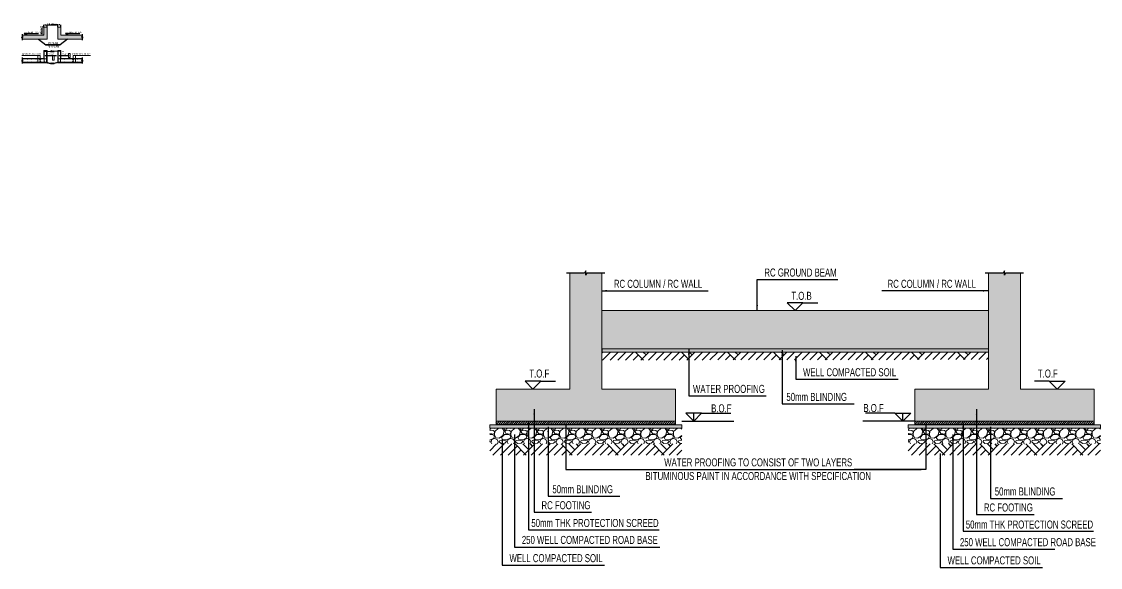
# Model space of a CAD drawing. Header units: millimetres. Extents: x 59041 to 244957, y 30807 to 119396.
# Drawn here: x 151580 to 202124, y 84027 to 109616 of the extents above; entities that cross this region are included whole.
import ezdxf
from ezdxf import colors
from ezdxf.entities.mleader import LeaderData, LeaderLine
from ezdxf.enums import TextEntityAlignment as Align
from ezdxf.math import Vec2, Vec3

# ---------------------------------------------------------------- set-up
doc = ezdxf.new("R2010")
doc.units = ezdxf.units.MM
doc.header["$LTSCALE"] = 25
doc.header["$PDMODE"] = 35
for name, pattern in [('Dash Dot 3_16_', [7.9375, 4.7625, -1.5875, 0, -1.5875]), ('Dot & Dashed', [8.937037, 4.233333, -2.351852, 0, -2.351852]), ('Hidden 3_32_', [3.571875, 2.38125, -1.190625])]:
    doc.linetypes.add(name, pattern=pattern)
for name, color, linetype, lineweight in [('A-ANNO-DIMS', 211, 'Continuous', 9), ('A-DETL-GENF', 92, 'Continuous', 9), ('A-DETL-HDLN', 90, 'Hidden 3_32_', 9), ('A-FLOR-IDEN', 11, 'Continuous', 9), ('G-ANNO-TEXT', 231, 'Continuous', 9), ('S-COLS', 52, 'Continuous', 9), ('S-SLAB', 3, 'Continuous', 13)]:
    doc.layers.add(name, color=color, linetype=linetype, lineweight=lineweight)
for name, color, linetype in [('LOBBY.SECTIONS$0$S200G_ELEV_LVL', 7, 'Continuous'), ('S-DIM', 1, 'Continuous'), ('STR_COL_HATCH', 8, 'Continuous'), ('WATER PROOF', 1, 'Continuous')]:
    doc.layers.add(name, color=color, linetype=linetype)
doc.styles.add('Arial Narrow', font='ARIALN.TTF', dxfattribs={"height": 375})
doc.styles.add('Arial Narrow_1', font='ARIALN.TTF', dxfattribs={"height": 50})
doc.styles.add('GENERATED_STYLE_3', font='trebuc.ttf', dxfattribs={"width": 0.78})
doc.styles.add('romans', font='romans__.ttf', dxfattribs={"width": 0.85, "height": 1.816751})
doc.styles.add('style1', font='arial.ttf', dxfattribs={"width": 0.8, "height": 62.5})
doc.dimstyles.new('D375', dxfattribs={"dimtxt": 62.5, "dimasz": 50, "dimexe": 0.18, "dimexo": 0.0625, "dimgap": 25, "dimtad": 1, "dimdec": 0, "dimzin": 0, "dimdsep": 46, "dimtxsty": 'style1', "dimcen": 0.09, "dimclrd": 256, "dimclre": 256, "dimclrt": 2, "dimadec": 0, "dimazin": 0, "dimtfac": 1, "dimtdec": 0, "dimtofl": 0, "dimtmove": 0, "dimatfit": 3, "dimfxl": 1, "dimtolj": 1, "dimtzin": 0, "dimarcsym": 0})
doc.dimstyles.new('DIM-50', dxfattribs={"dimscale": 0.05, "dimtxt": 2.5, "dimasz": 2.5, "dimexe": 2, "dimexo": 2, "dimgap": 1, "dimtad": 1, "dimdec": 0, "dimlfac": 1000, "dimzin": 0, "dimdsep": 46, "dimtxsty": 'romans', "dimblk": 'ARCHTICK', "dimcen": 1, "dimclrd": 1, "dimclre": 1, "dimclrt": 3, "dimadec": 0, "dimazin": 0, "dimtfac": 1, "dimtdec": 0, "dimtix": 1, "dimtmove": 1, "dimatfit": 3, "dimfxl": 1, "dimtolj": 1, "dimtzin": 0, "dimarcsym": 0})

# ---------------------------------------------------------------- blocks, each defined once
blk = doc.blocks.new('WYE_GE_DC_BREAK LINE - INPUT VIEW SCALE_R13 - Std Break-1839720-STAIRCASE FLIGHT B')
at = {"layer": 'A-DETL-GENF', "lineweight": 30}
blk.add_lwpolyline([(325, 0), (162.5, 0), (150, -50), (125, 50), (112.5, 0), (-50, 0)], dxfattribs=at)
blk = doc.blocks.new('sd')
at = {"layer": 'A-DETL-GENF', "extrusion": (0, 0, -1)}
blk.add_hatch(color=256, dxfattribs=at).paths.add_polyline_path([(-11990, 4160), (-11993, 4161), (-11996, 4162), (-11998, 4164), (-12000, 4166), (-12001, 4169), (-12001, 4172), (-12001, 4175), (-12000, 4178), (-11998, 4180), (-11996, 4182), (-11993, 4183), (-11990, 4183), (-11987, 4183), (-11984, 4182), (-11982, 4180), (-11980, 4178), (-11979, 4175), (-11978, 4172), (-11979, 4169), (-11980, 4166), (-11982, 4164), (-11984, 4162), (-11987, 4161)], flags=0)
for start, end in [(0, 180), (180, 0)]:
    blk.add_arc((-11990, 4172), 11.5, start, end, dxfattribs=at)
blk = doc.blocks.new('*D17')
at = {"layer": 'A-ANNO-DIMS', "lineweight": -2, "transparency": 16777216}
for p, q in [((152625, 109359), (152526, 109359)), ((152526, 109309), (152526, 109034)), ((152625, 108984), (152526, 108984))]:
    blk.add_line(p, q, dxfattribs=at)
at = {"layer": 'A-ANNO-DIMS', "transparency": 16777216}
for points in [[(152518, 109309), (152535, 109309), (152526, 109359)], [(152518, 109034), (152535, 109034), (152526, 108984)]]:
    blk.add_solid(points, dxfattribs=at)
at = {"layer": 'Defpoints', "color": 0, "transparency": 16777216}
for p in [(152625, 109359), (152526, 108984), (152625, 108984)]:
    blk.add_point(p, dxfattribs=at)
at = {"layer": 'A-ANNO-DIMS', "color": 2, "transparency": 16777216, "insert": (152469, 109171), "char_height": 62.5, "attachment_point": 5, "rotation": 90, "style": 'style1'}
blk.add_mtext('\\A1;PER ARCH', dxfattribs=at)
blk = doc.blocks.new('*D18')
at = {"layer": 'A-ANNO-DIMS', "lineweight": -2, "transparency": 16777216}
for p, q in [((152625, 109359), (152625, 109467)), ((152675, 109466), (152725, 109466)), ((152775, 109359), (152775, 109467)), ((152775, 109466), (153209, 109466))]:
    blk.add_line(p, q, dxfattribs=at)
at = {"layer": 'A-ANNO-DIMS', "transparency": 16777216}
for points in [[(152675, 109475), (152675, 109458), (152625, 109466)], [(152725, 109475), (152725, 109458), (152775, 109466)]]:
    blk.add_solid(points, dxfattribs=at)
at = {"layer": 'Defpoints', "color": 0, "transparency": 16777216}
for p in [(152625, 109466), (152625, 109359), (152775, 109359)]:
    blk.add_point(p, dxfattribs=at)
at = {"layer": 'A-ANNO-DIMS', "color": 2, "transparency": 16777216, "insert": (153017, 109523), "char_height": 62.5, "attachment_point": 5, "style": 'style1'}
blk.add_mtext('\\A1;PER PLAN', dxfattribs=at)
blk = doc.blocks.new('*D19')
at = {"layer": 'A-ANNO-DIMS', "lineweight": -2, "transparency": 16777216}
for p, q in [((153275, 109466), (152967, 109466)), ((153275, 109359), (153275, 109467)), ((153375, 109466), (153325, 109466)), ((153425, 109359), (153425, 109467))]:
    blk.add_line(p, q, dxfattribs=at)
at = {"layer": 'A-ANNO-DIMS', "transparency": 16777216}
for points in [[(153325, 109475), (153325, 109458), (153275, 109466)], [(153375, 109475), (153375, 109458), (153425, 109466)]]:
    blk.add_solid(points, dxfattribs=at)
at = {"layer": 'Defpoints', "color": 0, "transparency": 16777216}
for p in [(153275, 109466), (153275, 109359), (153425, 109359)]:
    blk.add_point(p, dxfattribs=at)
blk = doc.blocks.new('_ARCHTICK')
at = {"color": 0, "linetype": 'ByBlock', "const_width": 0.15}
blk.add_lwpolyline([(-0.5, -0.5), (0.5, 0.5)], dxfattribs=at)

msp = doc.modelspace()

# ---------------------------------------------------------------- hatches: boundary and pattern name
at = {"layer": 'A-ANNO-DIMS', "transparency": 33554559}
h = msp.add_hatch(dxfattribs=at)
h.set_pattern_fill('GRAVEL', color=8, scale=30)
h.paths.add_polyline_path([(173511, 90563.4), (182511, 90563.4), (182511, 89813.4), (173511, 89813.4)])
h = msp.add_hatch(dxfattribs=at)
h.set_pattern_fill('GRAVEL', color=8, scale=30)
h.set_pattern_definition([(228.012788, (20162.03, 762), (-6096, -6858), [102.5164, -10149.145]), (184.969741, (20093.45, 685.8), (9143.9999964, 762.0000434), [175.9214, -17416.2147]), (132.510447, (19918.19, 670.56), (7620.000003, -8381.999997), [124.0445, -12280.4168]), (267.27369, (19621.01, 480.06), (762.0000016, 15240), [160.2014, -15859.9312]), (292.833654, (19613.39, 320.04), (-3810, 9144), [157.09, -15551.9423]), (357.27369, (19674.35, 175.26), (-15240, 762.0000016), [160.2014, -15859.9312]), (37.69424, (19834.37, 167.64), (-9905.9999996, -7620.0000006), [211.858, -20973.9346]), (72.255328, (20002.01, 297.18), (5334.0000014, 16763.9999995), [200.0159, -19801.577]), (121.429566, (20062.97, 487.68), (-6096.000001, 9905.9999995), [160.744, -15913.6637]), (175.23636, (19979.15, 624.84), (8382, -762.000001), [183.514, -8992.181]), (222.397438, (19796.27, 640.08), (-9143.9999997, -8382.0000003), [237.3234, -23495.0318]), (138.814075, (20375.39, 472.44), (-5334, 4572), [81.0014, -8019.1697]), (171.469234, (20314.43, 525.78), (9906, -1523.999998), [154.1046, -15256.3917]), (225, (20162.03, 548.64), (-1e-13, -762), [107.7628, -969.868]), (203.19859, (20108.69, 640.08), (3810, 1524), [58.0324, -5745.1867]), (291.80141, (20055.35, 617.22), (-762, 2286), [82.0697, -4021.426]), (30.96376, (20085.83, 541.02), (2286, 1524), [133.296, -4309.8894]), (161.56505, (20200.13, 609.6), (1524, -762), [96.3861, -2313.2694]), (16.38954, (19613.39, 617.22), (7620, 2286), [135.0264, -13367.648]), (70.346176, (19742.93, 655.32), (-3048, -8382), [113.2797, -11214.6647]), (293.19859, (20200.13, 762), (-1524, 3810), [116.064, -5687.155]), (343.61046, (20245.85, 655.32), (-7620, 2285.9999995), [135.0264, -13367.648]), (339.443955, (19613.39, 144.78), (-3810, 1524), [130.2106, -6380.3203]), (294.77514, (19735.31, 99.06), (-3810.000005, 8381.999998), [109.1016, -10801.078]), (66.80141, (20207.75, 0), (1524, 3810), [116.064, -5687.155]), (17.354025, (20253.47, 106.68), (-9906, -3048.000001), [127.7348, -12645.7128]), (69.443955, (19834.37, 0), (-1524, -3810), [65.1053, -6445.4256]), (101.30993, (20162.03, 0), (-762, 3048), [38.8544, -3846.5985]), (165.96376, (20154.41, 38.1), (2286, -762), [157.09, -2984.7164]), (186.009006, (20002.01, 76.2), (7620, 762.0000004), [145.58, -14412.4095]), (303.69007, (20085.83, 472.44), (-762, 1524), [109.8972, -2637.533]), (353.157227, (20146.79, 381), (12954, -1523.9999993), [191.867, -18994.8027]), (60.945396, (20337.29, 358.14), (-3048, -5334), [78.4525, -7766.8177]), (90, (20375.4, 426.7), (-762, 762), [45.72, -716.28]), (120.256437, (19986.77, 99.06), (3048, -5334), [105.86, -10480.1822]), (48.012787, (19933.43, 190.5), (6096, 6858), [205.0329, -10046.6287]), (0, (20070.6, 342.9), (762, 762), [198.12, -563.88]), (325.304846, (20268.71, 342.9), (7620.000003, -5333.999996), [120.483, -11927.795]), (254.054604, (20367.77, 274.32), (-762, -3048), [110.9487, -5436.495]), (207.645975, (20337.29, 167.64), (-14478.0000005, -7619.999999), [180.6435, -17883.7393]), (175.426079, (20177.27, 83.82), (-9906, 762), [191.1088, -18919.754])])
h.paths.add_polyline_path([(193124.4, 90563.4), (202124.4, 90563.4), (202124.4, 89813.4), (193124.4, 89813.4)])
at = {"layer": 'STR_COL_HATCH'}
h = msp.add_hatch(color=256, dxfattribs=at)
h.dxf.hatch_style = 1
h.paths.add_polyline_path([(152774.8, 108783.8), (152774.8, 109358.8), (152624.8, 109358.8), (152624.8, 108983.8), (151618.8, 108983.8), (151618.8, 108903), (151657.2, 108893.4), (151580.4, 108874.2), (151618.8, 108864.6), (151618.8, 108783.8)])
h = msp.add_hatch(color=256, dxfattribs=at)
h.dxf.hatch_style = 1
h.paths.add_polyline_path([(154429.7, 108783.8), (154429.7, 108864.6), (154468.1, 108874.2), (154391.3, 108893.4), (154429.7, 108903), (154429.7, 108983.8), (153424.8, 108983.8), (153424.8, 109358.8), (153274.8, 109358.8), (153274.8, 108783.8)])
h = msp.add_hatch(color=256, dxfattribs=at)
h.dxf.hatch_style = 1
h.paths.add_polyline_path([(178761, 97828.4), (178069.9, 97828.4), (178011, 97729.3), (178011, 97927.6), (177952.1, 97828), (177261, 97828), (177261, 92383.4), (173811, 92383.4), (173811, 90883.4), (182211, 90883.4), (182211, 92383.4), (178761, 92383.4)])
h = msp.add_hatch(color=256, dxfattribs=at)
h.dxf.hatch_style = 1
h.paths.add_polyline_path([(196874.4, 92383.4), (193424.4, 92383.4), (193424.4, 90883.4), (201824.4, 90883.4), (201824.4, 92383.4), (198374.4, 92383.4), (198374.4, 97828.4), (197683.3, 97828.4), (197624.4, 97729.3), (197624.4, 97927.6), (197565.5, 97828), (196874.4, 97828)])
h = msp.add_hatch(color=256, dxfattribs=at)
h.dxf.hatch_style = 1
h.paths.add_polyline_path([(196874.4, 94267.3), (196874.4, 96067.3), (178761, 96067.3), (178761, 94267.3), (182211, 94267.3)])
h = msp.add_hatch(dxfattribs=at)
h.set_pattern_fill('AR-CONC', color=256, scale=22.5, angle=45, style=0)
h.set_pattern_definition([(95, (493968.88, 299563.64), (124.0992, 104.131593), [16.875, -185.625]), (40, (493968.88, 299563.64), (-141.74824, 97.597834), [13.5, -148.5]), (145.451444, (493979.23, 299572.32), (-17.64904, 201.729425), [14.34154, -157.756975]), (91.1842, (493937.06, 299595.46), (196.13101, 143.4631), [25.3125, -278.4375]), (141.635635, (493953.4, 299607.42), (-6.27752, 303.68513), [21.51233, -236.6356]), (36.184164, (493937.06, 299595.46), (-6.27752, 303.68513), [20.25, -222.75]), (66, (493960.93, 299603.42), (159.023604, 30.911057), [16.875, -185.625]), (11, (493960.93, 299603.42), (-76.65943, 154.0819), [13.5, -148.5]), (116.451445, (493974.18, 299606), (82.36417, 184.992954), [14.34154, -157.756975]), (82.5, (493968.885, 299563.64), (-51.028467, 54.897709), [0, -146.7, 0, -150.75, 0, -149.0625]), (52.5, (493968.885, 299563.64), (-20.896412, 104.604626), [0, -85.95, 0, -143.325, 0, -56.8125]), (12.5, (493933.406, 299528.163), (88.519088, 81.342171), [0, -56.25, 0, -175.5, 0, -232.875]), (2.5, (493917.5, 299512.25), (76.857746, 108.710957), [0, -73.125, 0, -116.55, 0, -165.375])])
h.paths.add_polyline_path([(196874.4, 94267.3), (178773.5, 94267.3), (178773.5, 94117.3), (196874.4, 94117.3)])
h = msp.add_hatch(dxfattribs=at)
h.set_pattern_fill('AR-PARQ1', color=256, scale=5, angle=45)
h.set_pattern_definition([(135, (111687.2, 93807), (-2155.261, 0), [1524, -1524]), (135, (111866.8, 93986.7), (-2155.261, 0), [1524, -1524]), (135, (112046.4, 94166.3), (-2155.261, 0), [1524, -1524]), (135, (112226, 94345.9), (-2155.261, 0), [1524, -1524]), (135, (112405.6, 94525.5), (-2155.261, 0), [1524, -1524]), (135, (112585.2, 94705.1), (-2155.261, 0), [1524, -1524]), (135, (112764.8, 94884.7), (-2155.261, 0), [1524, -1524]), (45, (110609.6, 94884.7), (2155.261, 0), [1524, -1524]), (45, (110430, 95064.3), (2155.261, 0), [1524, -1524]), (45, (110250.4, 95243.9), (2155.261, 0), [1524, -1524]), (45, (110070.7, 95423.5), (2155.261, 0), [1524, -1524]), (45, (109891.1, 95603.1), (2155.261, 0), [1524, -1524]), (45, (109711.5, 95782.7), (2155.261, 0), [1524, -1524]), (45, (109532, 95962.3), (2155.261, 0), [1524, -1524])])
h.paths.add_polyline_path([(196875.4, 94117.3), (190839.3, 94117.3), (178773.5, 94117.3), (178773.5, 93742.3), (196875.4, 93773.9)])
h = msp.add_hatch(dxfattribs=at)
h.set_pattern_fill('AR-CONC', color=256, scale=22.5, angle=45, style=0)
h.set_pattern_definition([(95, (488706.39, 296009.73), (124.0992, 104.131593), [16.875, -185.625]), (40, (488706.39, 296009.73), (-141.74824, 97.597834), [13.5, -148.5]), (145.451444, (488716.73, 296018.41), (-17.64904, 201.729425), [14.34154, -157.756975]), (91.1842, (488674.57, 296041.55), (196.13101, 143.4631), [25.3125, -278.4375]), (141.635635, (488690.9, 296053.5), (-6.27752, 303.68513), [21.51233, -236.6356]), (36.184164, (488674.57, 296041.55), (-6.27752, 303.68513), [20.25, -222.75]), (66, (488698.43, 296049.51), (159.023604, 30.911057), [16.875, -185.625]), (11, (488698.43, 296049.5), (-76.65943, 154.0819), [13.5, -148.5]), (116.451445, (488711.68, 296052.08), (82.36417, 184.992954), [14.34154, -157.756975]), (82.5, (488706.386, 296009.73), (-51.028467, 54.897709), [0, -146.7, 0, -150.75, 0, -149.0625]), (52.5, (488706.386, 296009.73), (-20.896412, 104.604626), [0, -85.95, 0, -143.325, 0, -56.8125]), (12.5, (488670.907, 295974.254), (88.519088, 81.342171), [0, -56.25, 0, -175.5, 0, -232.875]), (2.5, (488655, 295958.34), (76.857746, 108.710957), [0, -73.125, 0, -116.55, 0, -165.375])])
h.paths.add_polyline_path([(182511, 90713.4), (173511, 90713.4), (173511, 90563.4), (182511, 90563.4)])
h = msp.add_hatch(dxfattribs=at)
h.set_pattern_fill('ANSI31', color=256, scale=22.5, style=0)
h.set_pattern_definition([(45, (122878.02, 94248.16), (-50.51394, 50.51394), [])])
h.paths.add_polyline_path([(182211, 90883.4), (173811, 90883.4), (173811, 90733.4), (182211, 90733.4)])
h = msp.add_hatch(dxfattribs=at)
h.set_pattern_fill('AR-CONC', color=256, scale=22.5, angle=45, style=0)
h.set_pattern_definition([(95, (508319.78, 296009.73), (124.0992, 104.131593), [16.875, -185.625]), (40, (508319.78, 296009.73), (-141.74824, 97.597834), [13.5, -148.5]), (145.451444, (508330.12, 296018.41), (-17.64904, 201.729425), [14.34154, -157.756975]), (91.1842, (508287.96, 296041.55), (196.13101, 143.4631), [25.3125, -278.4375]), (141.635635, (508304.3, 296053.5), (-6.27752, 303.68513), [21.51233, -236.6356]), (36.184164, (508287.96, 296041.55), (-6.27752, 303.68513), [20.25, -222.75]), (66, (508311.82, 296049.51), (159.023604, 30.911057), [16.875, -185.625]), (11, (508311.82, 296049.5), (-76.65943, 154.0819), [13.5, -148.5]), (116.451445, (508325.07, 296052.08), (82.36417, 184.992954), [14.34154, -157.756975]), (82.5, (508319.776, 296009.73), (-51.028467, 54.897709), [0, -146.7, 0, -150.75, 0, -149.0625]), (52.5, (508319.776, 296009.73), (-20.896412, 104.604626), [0, -85.95, 0, -143.325, 0, -56.8125]), (12.5, (508284.296, 295974.254), (88.519088, 81.342171), [0, -56.25, 0, -175.5, 0, -232.875]), (2.5, (508268.39, 295958.34), (76.857746, 108.710957), [0, -73.125, 0, -116.55, 0, -165.375])])
h.paths.add_polyline_path([(202124.4, 90713.4), (193124.4, 90713.4), (193124.4, 90563.4), (202124.4, 90563.4)])
h = msp.add_hatch(dxfattribs=at)
h.set_pattern_fill('ANSI31', color=256, scale=22.5, style=0)
h.set_pattern_definition([(45, (142491.41, 94248.16), (-50.51394, 50.51394), [])])
h.paths.add_polyline_path([(201824.4, 90883.4), (193424.4, 90883.4), (193424.4, 90733.4), (201824.4, 90733.4)])
h = msp.add_hatch(dxfattribs=at)
h.set_pattern_fill('AR-PARQ1', color=256, scale=5, angle=45)
h.set_pattern_definition([(135, (101880.5, 89353.2), (-2155.261, 0), [1524, -1524]), (135, (102060.1, 89532.8), (-2155.261, 0), [1524, -1524]), (135, (102239.7, 89712.4), (-2155.261, 0), [1524, -1524]), (135, (102419.3, 89892), (-2155.261, 0), [1524, -1524]), (135, (102598.9, 90071.6), (-2155.261, 0), [1524, -1524]), (135, (102778.5, 90251.2), (-2155.261, 0), [1524, -1524]), (135, (102958.1, 90430.8), (-2155.261, 0), [1524, -1524]), (45, (100802.9, 90430.8), (2155.261, 0), [1524, -1524]), (45, (100623.3, 90610.4), (2155.261, 0), [1524, -1524]), (45, (100443.7, 90790), (2155.261, 0), [1524, -1524]), (45, (100264, 90969.6), (2155.261, 0), [1524, -1524]), (45, (100084.4, 91149.2), (2155.261, 0), [1524, -1524]), (45, (99904.8, 91328.8), (2155.261, 0), [1524, -1524]), (45, (99725.2, 91508.4), (2155.261, 0), [1524, -1524])])
h.paths.add_polyline_path([(182511, 89813.4), (181032.6, 89813.4), (173511, 89813.4), (173511, 89288.4), (182511, 89288.4)])
h = msp.add_hatch(dxfattribs=at)
h.set_pattern_fill('AR-PARQ1', color=256, scale=5, angle=45)
h.set_pattern_definition([(135, (121493.9, 89353.2), (-2155.261, 0), [1524, -1524]), (135, (121673.5, 89532.8), (-2155.261, 0), [1524, -1524]), (135, (121853.1, 89712.4), (-2155.261, 0), [1524, -1524]), (135, (122032.7, 89892), (-2155.261, 0), [1524, -1524]), (135, (122212.3, 90071.6), (-2155.261, 0), [1524, -1524]), (135, (122391.9, 90251.2), (-2155.261, 0), [1524, -1524]), (135, (122571.5, 90430.8), (-2155.261, 0), [1524, -1524]), (45, (120416.3, 90430.8), (2155.261, 0), [1524, -1524]), (45, (120236.7, 90610.4), (2155.261, 0), [1524, -1524]), (45, (120057, 90790), (2155.261, 0), [1524, -1524]), (45, (119877.4, 90969.6), (2155.261, 0), [1524, -1524]), (45, (119697.8, 91149.2), (2155.261, 0), [1524, -1524]), (45, (119518.2, 91328.8), (2155.261, 0), [1524, -1524]), (45, (119338.6, 91508.4), (2155.261, 0), [1524, -1524])])
h.paths.add_polyline_path([(202124.4, 89813.4), (200646, 89813.4), (193124.4, 89813.4), (193124.4, 89288.4), (202124.4, 89288.4)])

# ---------------------------------------------------------------- linework, layer by layer
at = {"color": 1, "linetype": 'Continuous'}
for p, q in [((151776.9, 108983.8), (151776.9, 109059.7)), ((153706.9, 108983.8), (153706.9, 109059.7)), ((183068.8, 90883.4), (183068.8, 91252.5)), ((192866.6, 90883.4), (192866.6, 91252.5))]:
    msp.add_line(p, q, dxfattribs=at)
at = {"color": 3, "linetype": 'Continuous'}
for p, q in [((188186.8, 96436.4), (188878.8, 96436.4)), ((175905.1, 92752.5), (176597.1, 92752.5)), ((199730.3, 92752.5), (199038.3, 92752.5))]:
    msp.add_line(p, q, dxfattribs=at)
for points in [[(151776.9, 108983.8), (151852.8, 109059.7), (151701, 109059.7), (151776.9, 108983.8)], [(153706.9, 108983.8), (153782.8, 109059.7), (153631, 109059.7), (153706.9, 108983.8)], [(187817.7, 96067.3), (188186.8, 96436.4), (187448.6, 96436.4), (187817.7, 96067.3)], [(175536, 92383.4), (175905.1, 92752.5), (175166.9, 92752.5), (175536, 92383.4)], [(200099.4, 92383.4), (199730.3, 92752.5), (200468.5, 92752.5), (200099.4, 92383.4)], [(183068.8, 90883.4), (183437.9, 91252.5), (182699.7, 91252.5), (183068.8, 90883.4)], [(192866.6, 90883.4), (192497.5, 91252.5), (193235.6, 91252.5), (192866.6, 90883.4)]]:
    msp.add_lwpolyline(points, dxfattribs=at)
at = {"layer": 'A-ANNO-DIMS', "color": 1}
for p, q in [((178761, 96067.3), (196874.4, 96067.3)), ((178761, 94267.3), (196874.4, 94267.3))]:
    msp.add_line(p, q, dxfattribs=at)
at = {"layer": 'A-DETL-HDLN', "linetype": 'Continuous'}
for points in [[(152744.8, 107707.1, 0.4142136), (152754.8, 107717.1), (152754.8, 108232.1, 0.4142136), (152744.8, 108242.1), (152654.8, 108242.1, 0.4142136), (152644.8, 108232.1), (152644.8, 107717.1, 0.4142136), (152654.8, 107707.1), (152744.8, 107707.1)], [(153304.8, 107707.1, -0.4142136), (153294.8, 107717.1), (153294.8, 108232.1, -0.4142136), (153304.8, 108242.1), (153394.8, 108242.1, -0.4142136), (153404.8, 108232.1), (153404.8, 107717.1, -0.4142136), (153394.8, 107707.1), (153304.8, 107707.1)], [(151618.8, 107707.1), (152744.8, 107707.1, 0.4142136), (152754.8, 107717.1), (152754.8, 107857.1, 0.4142136), (152744.8, 107867.1), (151618.8, 107867.1)], [(153102.3, 107808, 0.4142136), (153112.3, 107818), (153112.3, 107992.9, 0.4142136), (153102.3, 108002.9), (153038.1, 108002.9, 0.4142136), (153028.1, 107992.9), (153028.1, 107818, 0.4142136), (153038.1, 107808), (153102.3, 107808)], [(154429.7, 107707.1), (153304.8, 107707.1, -0.4142136), (153294.8, 107717.1), (153294.8, 107857.1, -0.4142136), (153304.8, 107867.1), (154429.7, 107867.1)], [(153851.4, 107927.3, 0.4142136), (153861.4, 107937.3), (153861.4, 108112.2, 0.4142136), (153851.4, 108122.2), (153787.1, 108122.2, 0.4142136), (153777.1, 108112.2), (153777.1, 107937.3, 0.4142136), (153787.1, 107927.3), (153851.4, 107927.3)]]:
    msp.add_lwpolyline(points, format="xyb", dxfattribs=at)
at = {"layer": 'G-ANNO-TEXT', "lineweight": 13}
for p, q in [((152357.6, 107882.8), (152317.4, 107851.8)), ((152357.6, 107722.6), (152317.4, 107691.6)), ((152336.8, 108026.7), (152336.8, 107707.1)), ((154091.9, 107882.8), (154132.1, 107851.8)), ((154091.9, 107722.6), (154132.1, 107691.6)), ((154112.8, 108026.7), (154112.8, 107707.1))]:
    msp.add_line(p, q, dxfattribs=at)
for points in [[(152453.7, 107714.4), (152453.7, 108026.7), (151586.4, 108026.7)], [(153995.8, 107714.4), (153995.8, 108026.7), (154808, 108026.7)]]:
    msp.add_lwpolyline(points, dxfattribs=at)
for centre in [(152453.7, 107859.8), (152453.7, 107714.4), (153995.8, 107859.8), (153995.8, 107714.4)]:
    msp.add_circle(centre, 31.2, dxfattribs=at)
at = {"layer": 'LOBBY.SECTIONS$0$S200G_ELEV_LVL', "color": 3, "lineweight": -3}
for p, q in [((151852.7, 109059.6), (152381, 109060.2)), ((153782.7, 109059.6), (154311, 109060.2)), ((183437.9, 91252.5), (184814.7, 91252.5)), ((192497.5, 91252.5), (191120.7, 91252.5))]:
    msp.add_line(p, q, dxfattribs=at)
at = {"layer": 'S-COLS'}
for points in [[(151618.8, 108783.8), (152774.8, 108783.8), (152774.8, 109358.8), (152624.8, 109358.8), (152624.8, 108983.8), (151618.8, 108983.8)], [(154429.7, 108783.8), (153274.8, 108783.8), (153274.8, 109358.8), (153424.8, 109358.8), (153424.8, 108983.8), (154429.7, 108983.8)], [(151618.8, 107687.1), (152774.8, 107687.1), (152774.8, 108262.1), (152624.8, 108262.1), (152624.8, 107887.1), (151618.8, 107887.1)], [(154429.7, 107687.1), (153274.8, 107687.1), (153274.8, 108262.1), (153424.8, 108262.1), (153424.8, 107887.1), (154429.7, 107887.1)]]:
    msp.add_lwpolyline(points, dxfattribs=at)
at = {"layer": 'S-DIM'}
for p, q in [((182511, 90883.4), (184945.6, 90883.4)), ((193424.4, 90883.4), (190989.8, 90883.4))]:
    msp.add_line(p, q, dxfattribs=at)
for points in [[(178911, 97828.4), (178069.9, 97828.4), (178011, 97729.3), (178011, 97927.6), (177952.1, 97828), (177111, 97828)], [(198524.4, 97828.4), (197683.3, 97828.4), (197624.4, 97729.3), (197624.4, 97927.6), (197565.5, 97828), (196724.4, 97828)]]:
    msp.add_lwpolyline(points, dxfattribs=at)
at = {"layer": 'S-SLAB'}
for points in [[(177261, 97828.4), (177261, 92383.4), (173811, 92383.4), (173811, 90883.4), (182211, 90883.4), (182211, 92383.4), (178761, 92383.4), (178761, 97828.4)], [(196874.4, 97828.4), (196874.4, 92383.4), (193424.4, 92383.4), (193424.4, 90883.4), (201824.4, 90883.4), (201824.4, 92383.4), (198374.4, 92383.4), (198374.4, 97828.4)]]:
    msp.add_lwpolyline(points, dxfattribs=at)
at = {"layer": 'S-SLAB', "color": 3}
for points in [[(178773.5, 94267.3), (196874.4, 94267.3), (196874.4, 94117.3), (178773.5, 94117.3)], [(173511, 90713.4), (182511, 90713.4), (182511, 90563.4), (173511, 90563.4)], [(173811, 90883.4), (182211, 90883.4), (182211, 90733.4), (173811, 90733.4)], [(193124.4, 90713.4), (202124.4, 90713.4), (202124.4, 90563.4), (193124.4, 90563.4)], [(193424.4, 90883.4), (201824.4, 90883.4), (201824.4, 90733.4), (193424.4, 90733.4)]]:
    msp.add_lwpolyline(points, close=True, dxfattribs=at)
at = {"layer": 'WATER PROOF', "color": 1, "linetype": 'Dash Dot 3_16_', "const_width": 20}
msp.add_lwpolyline([(177273.5, 94183.4), (177273.5, 92383.4), (173823.5, 92383.4), (173823.5, 90723.4), (182198.5, 90723.4, 0.4142136), (182223.5, 90748.4), (182223.5, 92383.4), (178773.5, 92383.4), (178773.5, 94183.4)], format="xyb", dxfattribs=at)
msp.add_lwpolyline([(178773.5, 94267.3), (196874.4, 94267.3)], dxfattribs=at)
at = {"layer": 'WATER PROOF', "color": 1, "linetype": 'Dash Dot 3_16_'}
msp.add_lwpolyline([(196874.4, 94183.4, 20, 20, 0), (196886.9, 92383.4, 20, 20, 0), (193436.9, 92383.4, 20, 20, 0), (193436.9, 90723.4, 20, 20, 0), (201811.9, 90723.4, 20, 20, 0.4142136), (201836.9, 90748.4, 20, 20, 0), (201836.9, 92383.4, 20, 20, 0), (198386.9, 92383.4, 20, 20, 0), (198374.4, 94183.4, 0, 0, 0)], format="xyseb", dxfattribs=at)

# ---------------------------------------------------------------- block references
at = {"yscale": 0.5205, "zscale": 0.5205, "rotation": 180}
for p, xscale in [((158894.5, 110406.2), 0.5205), ((146504.5, 110406.2), -0.5205), ((147063.3, 110406.2), -0.5205), ((147155, 110406.2), -0.5205), ((157894.5, 110031.2), 0.5205), ((158094.5, 110031.2), 0.5205), ((158294.5, 110031.2), 0.5205), ((158494.5, 110031.2), 0.5205), ((158694.5, 110031.2), 0.5205), ((158895.5, 110031.2), 0.5205), ((158987.3, 110031.2), 0.5205), ((147062.3, 110031.2), -0.5205), ((147154, 110031.2), -0.5205), ((147355, 110031.2), -0.5205), ((147555, 110031.2), -0.5205), ((147755, 110031.2), -0.5205), ((147955, 110031.2), -0.5205), ((148155, 110031.2), -0.5205)]:
    msp.add_blockref('sd', p, dxfattribs=dict(at, xscale=xscale))
at = {"yscale": 0.5205, "zscale": 0.5205}
for p, xscale in [((157894.5, 105543), -0.5205), ((158094.5, 105543), -0.5205), ((158294.5, 105543), -0.5205), ((158494.5, 105543), -0.5205), ((158694.5, 105543), -0.5205), ((158894.5, 105543), -0.5205), ((146504.5, 105543), 0.5205), ((147063.3, 105543), 0.5205), ((147155, 105543), 0.5205), ((147355, 105543), 0.5205), ((147555, 105543), 0.5205), ((147755, 105543), 0.5205), ((147955, 105543), 0.5205), ((148155, 105543), 0.5205)]:
    msp.add_blockref('sd', p, dxfattribs=dict(at, xscale=xscale))
at = {"layer": 'A-DETL-GENF', "yscale": 0.7680000000000002, "zscale": 0.7680000000000002}
for p, xscale, rotation in [((151618.8, 108989.4), 0.7680000000000002, 269.9999999999999), ((154429.7, 108989.4), -0.7680000000000002, 90.00000000000007), ((151618.8, 107892.7), 0.7680000000000002, 269.9999999999999), ((154429.7, 107892.7), -0.7680000000000002, 90.00000000000007)]:
    msp.add_blockref('WYE_GE_DC_BREAK LINE - INPUT VIEW SCALE_R13 - Std Break-1839720-STAIRCASE FLIGHT B', p, dxfattribs=dict(at, xscale=xscale, rotation=rotation))

# ---------------------------------------------------------------- texts
at = {"layer": 'A-ANNO-DIMS', "color": 3, "lineweight": 13, "char_height": 50, "width": 1, "attachment_point": 2, "line_spacing_factor": 0.333333, "style": 'Arial Narrow'}
for s, insert in [('\\pxqc;2T12', (153019.3, 108279)), ('\\pxqc;2T12', (153548, 108235.5)), ('\\pxqc;T10@200', (152949.9, 108108.8)), ('\\pxqc;2T12', (153019.3, 107709.3)), ('\\pxqc;T10@200', (153574.9, 108108.8))]:
    msp.add_mtext(s, dxfattribs=dict(at, insert=insert))
at = {"layer": 'A-FLOR-IDEN', "linetype": 'Dot & Dashed', "lineweight": 0, "style": 'GENERATED_STYLE_3', "width": 0.85}
for p in [(151880.9, 109087.5), (153810.9, 109087.5)]:
    msp.add_text('REFER TO PLAN', height=60, dxfattribs=at).set_placement(p)
at = {"layer": 'A-FLOR-IDEN', "lineweight": 20, "style": 'Arial Narrow_1', "width": 0.85}
for s, p in [('RC GROUND BEAM', (186380.1, 97664.6)), ('RC COLUMN / RC WALL', (179329.3, 97135.2)), ('RC COLUMN / RC WALL', (192153.6, 97135.2)), ('T.O.B', (187643.5, 96572.7)), ('WELL COMPACTED SOIL', (188193, 92988.8)), ('WATER PROOFING ', (183036.2, 92208.9)), ('50mm BLINDING', (187412.7, 91833)), ('B.O.F', (183886.6, 91297.4)), ('B.O.F', (191020.6, 91312.1)), ('50mm BLINDING', (176448.9, 87505.2)), ('50mm BLINDING', (197175.3, 87400.2)), ('RC FOOTING', (175939.3, 86755.9)), ('RC FOOTING', (196665.7, 86650.9)), ('50mm THK PROTECTION SCREED ', (175462.5, 85924.1)), ('50mm THK PROTECTION SCREED ', (195818.6, 85851.1)), ('250 WELL COMPACTED ROAD BASE', (175018.4, 85128.7)), ('250 WELL COMPACTED ROAD BASE', (195543.8, 85023.7)), ('WELL COMPACTED SOIL', (174438, 84275.8)), ('WELL COMPACTED SOIL', (194963.4, 84170.8))]:
    msp.add_text(s, height=375, dxfattribs=at).set_placement(p)
at = {"layer": 'A-FLOR-IDEN', "linetype": 'Dot & Dashed', "lineweight": 0, "insert": (153341.8, 108661.7), "char_height": 100, "width": 559.585, "attachment_point": 3, "style": 'GENERATED_STYLE_3'}
msp.add_mtext('\\pxqc,t1;{\\W0.75;RC SLAB PER PLAN}', dxfattribs=at)
at = {"layer": 'A-FLOR-IDEN', "lineweight": 20, "char_height": 62.5, "width": 807.699, "style": 'Arial Narrow_1'}
for insert, attachment_point in [((151611.5, 108122.1), 1), ((154799.1, 108122.1), 3)]:
    msp.add_mtext('REFER TO SLAB RFT', dxfattribs=dict(at, insert=insert, attachment_point=attachment_point))
at = {"layer": 'A-FLOR-IDEN', "insert": (180800.7, 89139.4), "char_height": 375, "width": 10580.527, "attachment_point": 1, "line_spacing_factor": 1.02345, "style": 'Arial Narrow_1'}
msp.add_mtext('\\pxqc;{\\W0.85;WATER PROOFING TO CONSIST OF TWO LAYERS BITUMINOUS PAINT IN ACCORDANCE WITH SPECIFICATION }', dxfattribs=at)
at = {"layer": 'A-FLOR-IDEN', "lineweight": 20, "style": 'Arial Narrow_1', "width": 0.85, "flags": 4}
for p in [(175835.9, 92816.8), (199661.1, 92816.8)]:
    msp.add_attdef('T.O.F', text='', height=375, dxfattribs=at).set_placement(p, align=Align.BOTTOM_CENTER)

# ---------------------------------------------------------------- dimensions: what is measured, and where the dimension line sits
at = {"layer": 'A-ANNO-DIMS', "color": 1}
dim = msp.add_linear_dim(base=(152526.3, 108983.8), p1=(152624.8, 109358.8), p2=(152624.8, 108983.8), angle=90, text='PER ARCH', dimstyle='D375', dxfattribs=at)
dim.commit()
dim.dimension.update_dxf_attribs({"geometry": '*D17', "text_midpoint": (152526.3, 109171.3), "dimtype": 160})
for base, p1, p2, text, picture, middle in [((152624.8, 109466.4), (152774.8, 109358.8), (152624.8, 109358.8), 'PER PLAN', '*D18', (153016.9, 109466.4)), ((153274.8, 109466.4), (153424.8, 109358.8), (153274.8, 109358.8), ' ', '*D19', (152991.9, 109466.4))]:
    dim = msp.add_linear_dim(base=base, p1=p1, p2=p2, text=text, dimstyle='D375', dxfattribs=at)
    dim.commit()
    dim.dimension.update_dxf_attribs({"geometry": picture, "text_midpoint": middle, "dimtype": 160})

# ---------------------------------------------------------------- leaders
at = {"layer": 'A-ANNO-DIMS', "color": 3, "lineweight": 13}
ml = msp.add_multileader_mtext('Standard', dxfattribs=at)
ml.set_content('', color=3, style='Arial Narrow')
ml.set_leader_properties(color=3)
ml.build(insert=Vec2(0, 0))
ml.multileader.update_dxf_attribs({"text_right_attachment_type": 6, "dogleg_length": 15, "arrow_head_size": 40})
ctx = ml.context
ctx.base_point, ctx.char_height, ctx.arrow_head_size, ctx.landing_gap_size, ctx.plane_origin = Vec3(153744, 108021.5), 62.5, 40, 5, Vec3(153244.8, 108021.5)
ctx.right_attachment, ctx.text_align_type = 6, 1
notes = []
notes.append((ctx, [(0, (1, 1, 0), (153657.5, 108021.5), (1, 0), 86.5, [(0, [(153294.8, 108021.5)], 0, [])])]))
ctx.mtext.insert, ctx.mtext.alignment, ctx.mtext.line_spacing_factor, ctx.mtext.flow_direction = Vec3(153749, 108052.7), 2, 0.333333, 5
ml = msp.add_multileader_mtext('Standard', dxfattribs=at)
ml.set_content('', color=3, style='Arial Narrow')
ml.set_leader_properties(color=3)
ml.build(insert=Vec2(0, 0))
ml.multileader.update_dxf_attribs({"text_right_attachment_type": 6, "dogleg_length": 86.5, "arrow_head_size": 40})
ctx = ml.context
ctx.base_point, ctx.char_height, ctx.arrow_head_size, ctx.landing_gap_size, ctx.plane_origin = Vec3(153817.5, 108021.5), 62.5, 40, 5, Vec3(153404.8, 108021.5)
ctx.right_attachment, ctx.text_align_type = 6, 1
notes.append((ctx, [(0, (1, 1, 0), (153731, 108021.5), (1, 0), 86.5, [(0, [(153404.8, 108021.5)], 0, [])])]))
ctx.mtext.insert, ctx.mtext.alignment, ctx.mtext.line_spacing_factor, ctx.mtext.flow_direction = Vec3(153822.5, 108052.7), 2, 0.333333, 5
at = {"layer": 'S-DIM', "ltscale": 5}
for points, override in [([(152373.3, 108783.8), (152721.5, 108522.1), (153388.5, 108522.1)], {"dimasz": 1666, "dimtad": 0}), ([(153736.8, 108783.8), (153388.5, 108522.1), (152721.5, 108522.1)], {"dimasz": 1666, "dimtad": 0}), ([(152653.7, 108234.8), (152942.4, 108214.6), (153020.8, 108214.6)], {"dimasz": 500, "dimtad": 0, "dimldrblk": 'DotBlank'}), ([(152745.3, 108234.8), (152942.4, 108214.6), (153112.3, 108214.6)], {"dimasz": 500, "dimtad": 0, "dimldrblk": 'DotBlank'}), ([(153304.1, 108234.8), (153112.3, 108214.6), (152942.4, 108214.6)], {"dimasz": 500, "dimtad": 0, "dimldrblk": 'DotBlank'}), ([(153395.8, 108234.8), (153112.3, 108214.6), (153034.1, 108214.6)], {"dimasz": 500, "dimtad": 0, "dimldrblk": 'DotBlank'}), ([(152653.7, 107714.4), (152942.4, 107644.3), (153020.8, 107644.3)], {"dimasz": 500, "dimtad": 0, "dimldrblk": 'DotBlank'}), ([(152745.3, 107714.4), (152942.4, 107644.3), (153112.3, 107644.3)], {"dimasz": 500, "dimtad": 0, "dimldrblk": 'DotBlank'}), ([(153304.1, 107714.4), (153112.3, 107644.3), (152942.4, 107644.3)], {"dimasz": 500, "dimtad": 0, "dimldrblk": 'DotBlank'}), ([(153395.8, 107714.4), (153112.3, 107644.3), (153034.1, 107644.3)], {"dimasz": 500, "dimtad": 0, "dimldrblk": 'DotBlank'}), ([(186039.7, 96076.9), (186039.7, 97531), (189828.6, 97531)], {"dimasz": 5000, "dimtad": 0}), ([(178761, 96996.4), (183744.9, 96996.4)], {"dimasz": 5000, "dimtad": 0}), ([(196874.4, 96996.4), (191890.5, 96996.4)], {"dimasz": 5000, "dimtad": 0}), ([(182840.7, 94256.3), (182840.7, 92070.1), (186458, 92070.1)], {"dimasz": 5000, "dimgap": 1, "dimtad": 0}), ([(187217.1, 94206.1), (187217.1, 91694.2), (190579.9, 91694.2)], {"dimasz": 5000, "dimgap": 1, "dimtad": 0}), ([(187852.6, 93934.6), (187852.6, 92845.1), (192643.2, 92845.1)], {"dimasz": 5000, "dimtad": 0}), ([(175598.9, 91450.3), (175598.9, 86612.2), (178289.1, 86612.2)], {"dimasz": 5000, "dimtad": 0}), ([(196325.3, 91450.3), (196325.3, 86507.2), (199015.5, 86507.2)], {"dimasz": 5000, "dimtad": 0}), ([(175334, 90825), (175334, 85793), (181448.8, 85793)], {"dimasz": 5000, "dimgap": 1, "dimtad": 0}), ([(176253.3, 90620.3), (176253.3, 87366.4), (179616.1, 87366.4)], {"dimasz": 5000, "dimgap": 1, "dimtad": 0}), ([(177085.2, 90703.5), (177085.2, 88625.6), (193726.9, 88625.6)], {"dimasz": 5000, "dimgap": 1, "dimtad": 0}), ([(193942.7, 90723.4), (193942.7, 88625.6), (190579.9, 88625.6)], {"dimasz": 5000, "dimgap": 1, "dimtad": 0}), ([(195690.1, 90803), (195690.1, 85720), (201804.9, 85720)], {"dimasz": 5000, "dimgap": 1, "dimtad": 0}), ([(196979.8, 90620.3), (196979.8, 87261.4), (200342.5, 87261.4)], {"dimasz": 5000, "dimgap": 1, "dimtad": 0}), ([(174097.7, 90045), (174097.7, 84132.1), (178888.2, 84132.1)], {"dimasz": 5000, "dimtad": 0}), ([(174678, 90259), (174678, 84985), (181477, 84985)], {"dimasz": 5000, "dimtad": 0}), ([(195203.4, 90259), (195203.4, 84880), (199994, 84880)], {"dimasz": 5000, "dimtad": 0}), ([(194623.1, 89369.1), (194623.1, 84027.1), (199413.6, 84027.1)], {"dimasz": 5000, "dimtad": 0})]:
    msp.add_leader(points, dimstyle='DIM-50', override=override, dxfattribs=at)
ml = msp.add_multileader_mtext('Standard', dxfattribs=at)
ml.set_content('', color=3, style='Arial Narrow')
ml.set_leader_properties(color=3)
ml.build(insert=Vec2(0, 0))
ml.multileader.update_dxf_attribs({"text_right_attachment_type": 6, "dogleg_length": 15, "arrow_head_size": 40})
ctx = ml.context
ctx.base_point, ctx.char_height, ctx.arrow_head_size, ctx.landing_gap_size, ctx.plane_origin = Vec3(153144, 108021.5), 62.5, 40, 5, Vec3(152644.8, 108021.5)
ctx.right_attachment, ctx.text_align_type = 6, 1
notes.append((ctx, [(0, (1, 1, 0), (153057.5, 108021.5), (1, 0), 86.5, [(0, [(152644.8, 108021.5)], 0, [])])]))
ctx.mtext.insert, ctx.mtext.alignment, ctx.mtext.line_spacing_factor, ctx.mtext.flow_direction = Vec3(153149, 108052.7), 2, 0.333333, 5
ml = msp.add_multileader_mtext('Standard', dxfattribs=at)
ml.set_content('', color=3, style='Arial Narrow')
ml.set_leader_properties(color=3)
ml.build(insert=Vec2(0, 0))
ml.multileader.update_dxf_attribs({"text_right_attachment_type": 6, "dogleg_length": 86.5, "arrow_head_size": 40})
ctx = ml.context
ctx.base_point, ctx.char_height, ctx.arrow_head_size, ctx.landing_gap_size, ctx.plane_origin = Vec3(153217.5, 108021.5), 62.5, 40, 5, Vec3(152804.8, 108021.5)
ctx.right_attachment, ctx.text_align_type = 6, 1
notes.append((ctx, [(0, (1, 1, 0), (153131, 108021.5), (1, 0), 86.5, [(0, [(152754.8, 108021.5)], 0, [])])]))
ctx.mtext.insert, ctx.mtext.alignment, ctx.mtext.line_spacing_factor, ctx.mtext.flow_direction = Vec3(153222.5, 108052.7), 2, 0.333333, 5
for ctx, leaders in notes:
    for number, flags, end, landing, length, lines in leaders:
        leader = LeaderData()
        leader.index, (leader.has_last_leader_line, leader.has_dogleg_vector, leader.attachment_direction) = number, flags
        leader.last_leader_point, leader.dogleg_vector, leader.dogleg_length = Vec3(end), Vec3(landing), length
        for number, points, colour, breaks in lines:
            line = LeaderLine()
            line.index, line.vertices, line.color, line.breaks = number, Vec3.list(points), colors.encode_raw_color(colour), breaks
            leader.lines.append(line)
        ctx.leaders.append(leader)

doc.saveas('drawing.dxf')
